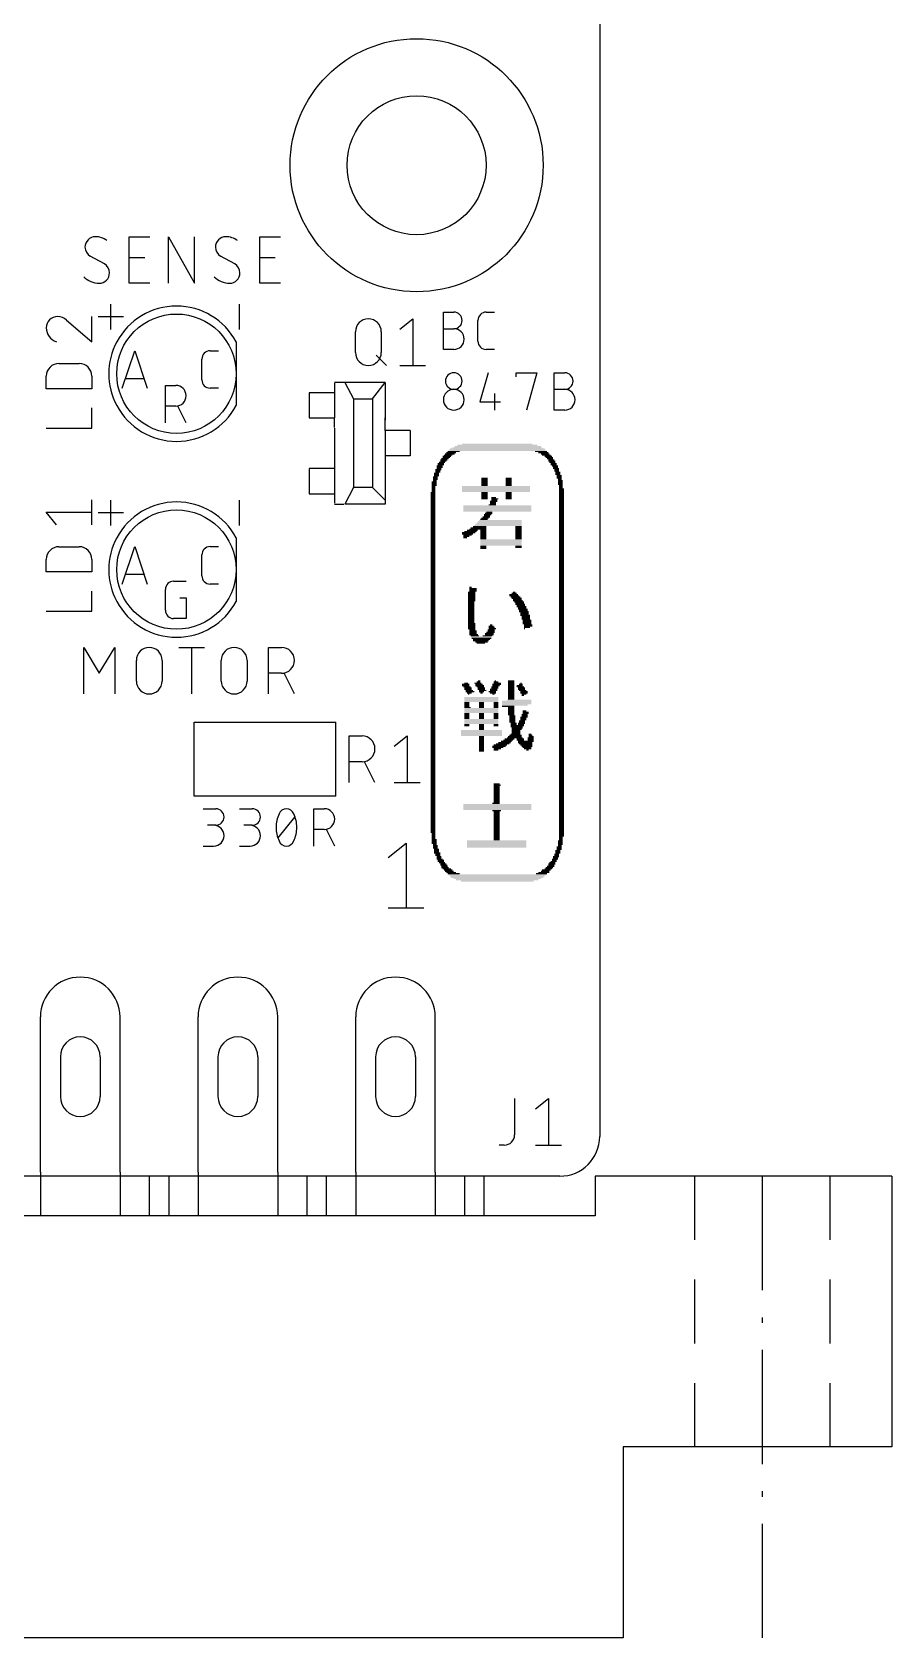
# Model space of a CAD drawing. Extents: x -7.4 to 54.8, y -11.6 to 69.6.
# Drawn here: x 15.74 to 37.34, y -11.6 to 28.74 of the extents above; entities that cross this region are included whole.
import ezdxf

# ---------------------------------------------------------------- set-up
doc = ezdxf.new("R2010")
doc.units = 0
for name, color, linetype in [('20', 30, 'CONTINUOUS'), ('21', 253, 'CONTINUOUS'), ('25', 253, 'CONTINUOUS'), ('51', 253, 'CONTINUOUS')]:
    doc.layers.add(name, color=color, linetype=linetype)

# ---------------------------------------------------------------- blocks, each defined once
blk = doc.blocks.new('RECT')
blk.add_solid([(-0.5, -0.5), (0.5, -0.5), (-0.5, 0.5), (0.5, 0.5)])

msp = doc.modelspace()

# ---------------------------------------------------------------- linework, layer by layer
at = {"layer": '20'}
for p, q in [((30, 29), (30, 1)), ((29, 0), (1, 0))]:
    msp.add_line(p, q, dxfattribs=at)
msp.add_arc((29, 1), 1, 270, 0, dxfattribs=at)
at = {"layer": '21'}
for p, q in [((18.1823, 22.4346), (18.1823, 23.6029)), ((18.1823, 23.6029), (18.7016, 23.6029)), ((19.1706, 22.4346), (19.1706, 23.6029)), ((19.1706, 23.6029), (19.8198, 22.4346)), ((19.8198, 22.4346), (19.8198, 23.6029)), ((21.4589, 22.4346), (21.4589, 23.6029)), ((21.4589, 23.6029), (21.9782, 23.6029)), ((17.5563, 22.9214), (17.1993, 23.1161)), ((18.1823, 23.0837), (18.5718, 23.0837)), ((20.8329, 22.9214), (20.4759, 23.1161)), ((21.4589, 23.0837), (21.8484, 23.0837)), ((18.7016, 22.4346), (18.1823, 22.4346)), ((21.9782, 22.4346), (21.4589, 22.4346)), ((17.7213, 21.2725), (17.7213, 21.9075)), ((20.955, 21.2725), (20.955, 21.9075)), ((18.0388, 21.59), (17.4038, 21.59)), ((24.6063, 19.9438), (23.3362, 19.9438)), ((23.5951, 19.9437), (23.8126, 19.5263)), ((24.2888, 19.5263), (24.6063, 19.9438)), ((24.6063, 19.9438), (24.6063, 18.9913)), ((23.8126, 19.5263), (23.8126, 17.3036)), ((23.8126, 19.5263), (24.2888, 19.5263)), ((24.2888, 19.5263), (24.2888, 17.9387)), ((23.3362, 18.7912), (23.3362, 18.0388)), ((24.2888, 17.9387), (24.2889, 17.3037)), ((24.6063, 17.8387), (24.6063, 16.9863)), ((17.7213, 16.3513), (17.7213, 16.9863)), ((20.955, 16.3513), (20.955, 16.9863)), ((23.8126, 17.3036), (23.5951, 16.8862)), ((24.2889, 17.3037), (23.8125, 17.3037)), ((24.2889, 17.3037), (24.6063, 16.9863)), ((24.6063, 16.9863), (24.6064, 16.8862)), ((18.0388, 16.6687), (17.4038, 16.6687)), ((23.3362, 16.8862), (23.5743, 16.8862)), ((24.6064, 16.8862), (23.5951, 16.8862)), ((17.0371, 12.1158), (17.0371, 13.2842)), ((17.0371, 13.2842), (17.4265, 12.6351)), ((17.4265, 12.6351), (17.816, 13.2842)), ((17.816, 13.2842), (17.816, 12.1158)), ((18.3593, 12.4404), (18.3593, 12.9596)), ((19.0084, 12.9596), (19.0084, 12.4404)), ((19.4261, 13.2842), (20.0752, 13.2842)), ((19.7506, 12.1158), (19.7506, 13.2842)), ((20.4929, 12.4404), (20.4929, 12.9596)), ((21.142, 12.9596), (21.142, 12.4404)), ((21.6813, 12.1158), (21.6813, 13.2842)), ((21.6813, 13.2842), (22.0059, 13.2842)), ((22.0059, 12.6351), (21.6813, 12.6351)), ((22.3304, 12.1158), (22.0708, 12.6351)), ((19.812, 11.4046), (23.368, 11.4046)), ((19.812, 9.5504), (19.812, 11.4046)), ((23.368, 9.5504), (23.368, 11.4046)), ((23.368, 9.5504), (19.812, 9.5504)), ((24.6825, 8.0081), (25.134, 8.3693)), ((25.134, 8.3693), (25.134, 6.7437)), ((24.6825, 6.7437), (25.5856, 6.7437)), ((15.95, 0.1), (15.95, -1)), ((17.95, 0.1), (17.95, -1)), ((19.18, 0), (18.68, 0)), ((18.68, 0), (18.68, -1)), ((19.18, -1), (19.18, 0)), ((19.91, 0.1), (19.91, -1)), ((21.91, 0.1), (21.91, -1)), ((23.14, 0), (22.64, 0)), ((22.64, 0), (22.64, -1)), ((23.14, -1), (23.14, 0)), ((23.87, 0.1), (23.87, -1)), ((25.87, 0.1), (25.87, -1)), ((27.1, 0), (26.6, 0)), ((26.6, 0), (26.6, -1)), ((27.1, -1), (27.1, 0)), ((32.39, 0), (29.89, 0)), ((29.89, 0), (29.89, -1)), ((34.09, 0), (32.39, 0)), ((32.39, -1.6), (32.39, 0)), ((35.79, 0), (34.09, 0)), ((34.09, -2.8667), (34.09, 0)), ((37.34, 0), (35.79, 0)), ((35.79, -1.6), (35.79, 0)), ((37.34, 0), (37.34, -6.8)), ((29.89, -1), (0.05, -1)), ((32.39, -4.2), (32.39, -2.6)), ((35.79, -4.2), (35.79, -2.6)), ((34.09, -3.6853), (34.09, -3.548)), ((34.09, -7.2333), (34.09, -4.3667)), ((32.39, -6.8), (32.39, -5.2)), ((35.79, -6.8), (35.79, -5.2)), ((32.39, -6.8), (30.59, -6.8)), ((30.59, -6.8), (30.59, -11.6)), ((35.79, -6.8), (32.39, -6.8)), ((37.34, -6.8), (35.79, -6.8)), ((34.09, -8.052), (34.09, -7.9147)), ((34.09, -11.6), (34.09, -8.7333)), ((30.59, -11.6), (-0.65, -11.6))]:
    msp.add_line(p, q, dxfattribs=at)
for radius in [3.1789, 1.7463]:
    msp.add_circle((25.4, 25.4), radius, dxfattribs=at)
for centre, radius, start, end in [((17.3291, 23.3433), 0.2596, 89.9993, 180), ((17.3291, 23.1161), 0.4868, 53.1301, 89.9993), ((20.6057, 23.3433), 0.2596, 89.9993, 180), ((20.6057, 23.1161), 0.4868, 53.1301, 89.9993), ((17.3332, 23.3433), 0.2637, 179.9998, 239.4902), ((20.6098, 23.3433), 0.2637, 179.9998, 239.4902), ((17.4265, 22.9831), 0.5485, 224.761, 269.9999), ((17.4265, 22.6942), 0.2596, 270, 0), ((17.4225, 22.6942), 0.2637, 0.0001, 59.4899), ((20.7031, 22.9831), 0.5485, 224.761, 269.9999), ((20.7031, 22.6942), 0.2596, 270, 0), ((20.6991, 22.6942), 0.2637, 0.0001, 59.4899), ((19.3675, 20.1613), 1.7, 28.0725, 151.9275), ((19.3675, 20.1613), 1.7, 28.0725, 151.9275), ((19.3675, 20.1613), 1.7, 208.0725, 331.9275), ((19.3675, 20.1613), 1.7, 208.0725, 331.9275), ((19.3675, 15.24), 1.7, 28.0725, 151.9275), ((19.3675, 15.24), 1.7, 28.0725, 151.9275), ((19.3675, 15.24), 1.7, 208.0725, 331.9275), ((19.3675, 15.24), 1.7, 208.0725, 331.9275), ((18.6838, 12.9596), 0.3246, 0, 180), ((20.8174, 12.9596), 0.3246, 0, 180), ((22.0059, 12.9596), 0.3246, 270, 90), ((18.6838, 12.4404), 0.3246, 180, 0), ((20.8174, 12.4404), 0.3246, 180, 0)]:
    msp.add_arc(centre, radius, start, end, dxfattribs=at)
at = {"layer": '25'}
for p, q in [((16.6053, 21.5049), (17.2402, 20.9652)), ((17.2402, 20.9652), (17.2402, 21.6002)), ((24.9777, 21.2796), (25.3022, 21.5392)), ((25.3022, 21.5392), (25.3022, 20.3708)), ((26.0731, 20.7708), (26.0731, 21.7107)), ((26.0731, 21.7107), (26.3342, 21.7107)), ((26.9413, 20.9797), (26.9413, 21.5018)), ((27.1502, 21.7107), (27.359, 21.7107)), ((23.8633, 20.6954), (23.8633, 21.2146)), ((24.5124, 21.2146), (24.5124, 20.6954)), ((26.0731, 21.293), (26.3342, 21.293)), ((24.3826, 20.6304), (24.6422, 20.3708)), ((26.3342, 20.7708), (26.0731, 20.7708)), ((27.359, 20.7708), (27.1502, 20.7708)), ((16.4148, 20.4191), (16.9228, 20.4191)), ((24.9777, 20.3708), (25.6268, 20.3708)), ((27.1963, 20.1867), (26.9875, 19.4557)), ((27.9019, 20.0822), (27.9019, 20.1867)), ((27.9019, 20.1867), (28.424, 20.1867)), ((28.424, 20.1867), (28.1629, 19.2469)), ((28.8599, 19.2469), (28.8599, 20.1867)), ((28.8599, 20.1867), (29.1209, 20.1867)), ((16.0973, 19.7841), (16.0973, 20.1016)), ((17.2402, 19.7841), (16.0973, 19.7841)), ((17.2402, 20.1016), (17.2402, 19.7841)), ((19.0881, 18.9293), (19.0881, 19.8692)), ((19.0881, 19.8692), (19.3492, 19.8692)), ((28.8599, 19.769), (29.1209, 19.769)), ((26.9875, 19.4557), (27.5096, 19.4557)), ((27.353, 19.6645), (27.353, 19.2469)), ((17.2402, 18.796), (17.2402, 19.304)), ((19.3492, 19.347), (19.0881, 19.347)), ((19.6102, 18.9293), (19.4014, 19.347)), ((29.1209, 19.2469), (28.8599, 19.2469)), ((16.0973, 18.796), (17.2402, 18.796)), ((17.2402, 16.3614), (17.2402, 16.9964)), ((16.3513, 16.3614), (16.0973, 16.6789)), ((16.0973, 16.6789), (17.2402, 16.6789)), ((16.4148, 15.8153), (16.9228, 15.8153)), ((16.0973, 15.1803), (16.0973, 15.4978)), ((17.2402, 15.4978), (17.2402, 15.1803)), ((17.2402, 15.1803), (16.0973, 15.1803)), ((19.2969, 14.9479), (19.6102, 14.9479)), ((17.2402, 14.1923), (17.2402, 14.7003)), ((19.0881, 14.2169), (19.0881, 14.7391)), ((19.4536, 14.5302), (19.6102, 14.5302)), ((19.6102, 14.5302), (19.6102, 14.0081)), ((16.0973, 14.1923), (17.2402, 14.1923)), ((19.6102, 14.0081), (19.2969, 14.0081)), ((23.7046, 9.8933), (23.7046, 11.0617)), ((23.7046, 11.0617), (24.0291, 11.0617)), ((24.8402, 10.8021), (25.1647, 11.0617)), ((25.1647, 11.0617), (25.1647, 9.8933)), ((24.0291, 10.4126), (23.7046, 10.4126)), ((24.3537, 9.8933), (24.094, 10.4126)), ((24.8402, 9.8933), (25.4893, 9.8933)), ((20.0406, 9.2329), (20.3539, 9.2329)), ((20.955, 9.2329), (21.2683, 9.2329)), ((21.9216, 8.5019), (22.3393, 9.0241)), ((22.82, 8.2931), (22.82, 9.2329)), ((22.82, 9.2329), (23.081, 9.2329)), ((20.3539, 8.8152), (20.145, 8.8152)), ((21.2683, 8.8152), (21.0594, 8.8152)), ((23.081, 8.7108), (22.82, 8.7108)), ((23.3421, 8.2931), (23.1332, 8.7108)), ((20.0406, 8.2931), (20.3017, 8.2931)), ((20.955, 8.2931), (21.2161, 8.2931)), ((27.8628, 1.9492), (27.8628, 1.0404)), ((28.3901, 1.6896), (28.7146, 1.9492)), ((28.7146, 1.9492), (28.7146, 0.7808)), ((27.6031, 0.7808), (27.4733, 0.7808)), ((28.3901, 0.7808), (29.0392, 0.7808))]:
    msp.add_line(p, q, dxfattribs=at)
for centre, radius, start, end in [((16.383, 21.3144), 0.2858, 90, 180), ((16.383, 21.2932), 0.3069, 43.6027, 90.0001), ((24.1879, 21.2146), 0.3246, 0, 180), ((26.3342, 21.5018), 0.2088, 270, 90), ((27.1502, 21.5018), 0.2088, 90.0009, 180), ((16.4644, 21.3144), 0.3671, 180, 252.0547), ((26.3342, 21.0319), 0.2611, 270, 90), ((27.1502, 20.9797), 0.2088, 180, 270), ((24.1879, 20.6954), 0.3246, 180, 0), ((16.4148, 20.1016), 0.3175, 90, 180), ((16.9228, 20.1016), 0.3175, 0, 90), ((26.3342, 19.9778), 0.2088, 0, 180), ((29.1209, 19.9778), 0.2088, 270, 90), ((19.3492, 19.6081), 0.2611, 270, 90), ((26.3342, 19.5079), 0.2611, 0, 180), ((26.3342, 19.9778), 0.2088, 180, 0), ((29.1209, 19.5079), 0.2611, 270, 90), ((26.3342, 19.5079), 0.2611, 180, 0), ((16.4148, 15.4978), 0.3175, 90, 180), ((16.9228, 15.4978), 0.3175, 0, 90), ((19.2969, 14.7391), 0.2088, 90.0009, 180), ((19.2969, 14.2169), 0.2088, 180, 270), ((24.0291, 10.7371), 0.3246, 270, 90), ((20.3539, 9.0241), 0.2088, 270, 90), ((21.2683, 9.0241), 0.2088, 270, 90), ((22.6439, 8.763), 0.7745, 154.011, 180.0001), ((22.1304, 9.0397), 0.1932, 90.0003, 161.0756), ((22.1304, 9.0397), 0.1932, 18.9247, 90.0003), ((21.617, 8.763), 0.7745, 359.9999, 25.989), ((23.081, 8.9718), 0.2611, 270, 90), ((20.3017, 8.5542), 0.2611, 270, 90), ((21.2161, 8.5542), 0.2611, 270, 90), ((22.6439, 8.763), 0.7745, 180, 205.9887), ((21.617, 8.763), 0.7745, 334.0113, 360), ((22.1304, 8.4863), 0.1932, 198.9255, 269.9999), ((22.1304, 8.4863), 0.1932, 270, 341.0747), ((27.6031, 1.0404), 0.2596, 270, 0)]:
    msp.add_arc(centre, radius, start, end, dxfattribs=at)
at = {"layer": '51'}
for p, q in [((18.0056, 19.7994), (18.3189, 20.7392)), ((18.3189, 20.7392), (18.6321, 19.7994)), ((20.2144, 20.7392), (20.4233, 20.7392)), ((20.8675, 20.9612), (20.8675, 19.3613)), ((20.0056, 20.0082), (20.0056, 20.5303)), ((18.5538, 20.0343), (18.0839, 20.0343)), ((20.4233, 19.7994), (20.2144, 19.7994)), ((23.3362, 19.9231), (23.3362, 19.685)), ((23.3362, 19.685), (22.7013, 19.685)), ((22.7013, 19.685), (22.7013, 19.05)), ((23.3362, 19.685), (23.3362, 19.05)), ((22.7013, 19.05), (23.3362, 19.05)), ((23.3362, 18.8119), (23.3362, 19.05)), ((24.6063, 18.7325), (24.6063, 19.05)), ((25.2413, 18.7325), (24.6063, 18.7325)), ((24.6063, 18.7325), (24.6063, 18.0975)), ((25.2413, 18.7325), (25.2413, 18.0975)), ((23.3362, 17.78), (22.7013, 17.78)), ((22.7013, 17.78), (22.7013, 17.145)), ((23.3362, 18.0975), (23.3362, 17.78)), ((23.3362, 17.78), (23.3362, 17.145)), ((25.2413, 18.0975), (24.6063, 18.0975)), ((24.6063, 18.0975), (24.6063, 17.78)), ((22.7013, 17.145), (23.3362, 17.145)), ((23.3362, 17.145), (23.3362, 16.9069)), ((18.0056, 14.8781), (18.3189, 15.8179)), ((18.3189, 15.8179), (18.6321, 14.8781)), ((20.2144, 15.8179), (20.4233, 15.8179)), ((20.8675, 16.04), (20.8675, 14.44)), ((20.0056, 15.0869), (20.0056, 15.6091)), ((18.5538, 15.1131), (18.0839, 15.1131)), ((20.4233, 14.8781), (20.2144, 14.8781)), ((15.95, 0.1), (15.95, 4)), ((17.95, 0.1), (17.95, 4)), ((19.91, 0.1), (19.91, 4)), ((21.91, 0.1), (21.91, 4)), ((23.87, 0.1), (23.87, 4)), ((25.87, 0.1), (25.87, 4)), ((16.45, 3), (16.45, 2)), ((17.45, 3), (17.45, 2)), ((20.41, 3), (20.41, 2)), ((21.41, 3), (21.41, 2)), ((24.37, 3), (24.37, 2)), ((25.37, 3), (25.37, 2))]:
    msp.add_line(p, q, dxfattribs=at)
for centre in [(19.3675, 20.1613), (19.3675, 15.24)]:
    msp.add_circle(centre, 1.5, dxfattribs=at)
for centre, radius, start, end in [((19.3675, 20.1613), 1.7, 151.9275, 208.0725), ((20.2144, 20.5303), 0.2088, 90.0009, 180), ((20.2144, 20.0082), 0.2088, 180, 270), ((19.3675, 15.24), 1.7, 151.9275, 208.0725), ((20.2144, 15.6091), 0.2088, 90.0009, 180), ((20.2144, 15.0869), 0.2088, 180, 270), ((16.95, 4), 1, 0, 180), ((20.91, 4), 1, 0, 180), ((24.87, 4), 1, 0, 180), ((16.95, 3), 0.5, 0, 180), ((20.91, 3), 0.5, 0, 180), ((24.87, 3), 0.5, 0, 180), ((16.95, 2), 0.5, 180, 0), ((20.91, 2), 0.5, 180, 0), ((24.87, 2), 0.5, 180, 0)]:
    msp.add_arc(centre, radius, start, end, dxfattribs=at)

# ---------------------------------------------------------------- block references
at = {"layer": '21', "yscale": 0.0305}
for p, xscale in [((26.2372, 18.1465), 0.2438), ((26.2677, 18.1769), 0.2438), ((26.3287, 18.2074), 0.3048), ((27.426, 18.2379), 2.4384), ((27.426, 18.2684), 2.3774), ((27.426, 18.2989), 2.2555), ((27.4412, 18.3293), 2.1641), ((27.426, 18.3598), 2.0117), ((27.426, 18.3903), 1.7678), ((28.5232, 18.2074), 0.3048), ((28.5842, 18.1769), 0.2438), ((28.6299, 18.1465), 0.2134), ((25.9477, 17.7502), 0.1524), ((25.9782, 17.8417), 0.1524), ((25.9782, 17.8112), 0.1524), ((25.9629, 17.7807), 0.1219), ((26.0086, 17.9026), 0.1524), ((26.0086, 17.8721), 0.1524), ((26.0391, 17.9331), 0.1524), ((26.0848, 17.9941), 0.1829), ((26.0696, 17.9636), 0.1524), ((26.1153, 18.0245), 0.1829), ((26.161, 18.0855), 0.2134), ((26.1458, 18.055), 0.1829), ((26.1915, 18.116), 0.2134), ((28.6604, 18.116), 0.2134), ((28.7061, 18.0855), 0.1829), ((28.7366, 18.055), 0.1829), ((28.7518, 18.0245), 0.1524), ((28.7823, 17.9941), 0.1524), ((28.7976, 17.9636), 0.1829), ((28.8128, 17.9331), 0.1524), ((28.8433, 17.9026), 0.1524), ((28.8433, 17.8721), 0.1524), ((28.8738, 17.8417), 0.1524), ((28.9042, 17.7807), 0.1524), ((28.889, 17.8112), 0.1219), ((28.9195, 17.7502), 0.1219), ((25.841, 17.4454), 0.1219), ((25.841, 17.4149), 0.1219), ((25.841, 17.3845), 0.1219), ((25.841, 17.354), 0.1219), ((25.8562, 17.4759), 0.0914), ((25.8715, 17.5673), 0.1219), ((25.8715, 17.5369), 0.1219), ((25.8715, 17.5064), 0.1219), ((25.902, 17.6588), 0.1219), ((25.902, 17.6283), 0.1219), ((25.902, 17.5978), 0.1219), ((25.9324, 17.7197), 0.1219), ((25.9324, 17.6893), 0.1219), ((27.1059, 17.5369), 0.1524), ((27.1059, 17.5064), 0.1524), ((27.1059, 17.4759), 0.1524), ((27.1059, 17.4454), 0.1524), ((27.1059, 17.4149), 0.1524), ((27.1059, 17.3845), 0.1524), ((27.1059, 17.354), 0.1524), ((27.7155, 17.5369), 0.1524), ((27.7155, 17.5064), 0.1524), ((27.7155, 17.4759), 0.1524), ((27.7155, 17.4454), 0.1524), ((27.7155, 17.4149), 0.1524), ((27.7155, 17.3845), 0.1524), ((27.7155, 17.354), 0.1524), ((28.9195, 17.7197), 0.1219), ((28.95, 17.6893), 0.1219), ((28.95, 17.6588), 0.1219), ((28.95, 17.6283), 0.1219), ((28.9804, 17.5978), 0.1219), ((28.9804, 17.5673), 0.1219), ((28.9804, 17.5369), 0.1219), ((28.9957, 17.5064), 0.0914), ((29.0109, 17.4759), 0.1219), ((29.0109, 17.4454), 0.1219), ((29.0109, 17.4149), 0.1219), ((29.0109, 17.3845), 0.1219), ((29.0262, 17.354), 0.0914), ((25.8105, 17.1711), 0.1219), ((25.8105, 17.1406), 0.1219), ((25.8105, 17.1101), 0.1219), ((25.8105, 17.0797), 0.1219), ((25.8105, 17.0492), 0.1219), ((25.8105, 17.0187), 0.1219), ((25.8105, 16.9882), 0.1219), ((25.8105, 16.9577), 0.1219), ((25.8258, 17.3235), 0.0914), ((25.8258, 17.293), 0.0914), ((25.8258, 17.2625), 0.0914), ((25.8258, 17.2321), 0.0914), ((25.8258, 17.2016), 0.0914), ((27.3955, 17.3235), 1.7069), ((27.3955, 17.293), 1.7069), ((27.3955, 17.2625), 1.7069), ((27.3955, 17.2321), 1.7069), ((27.3955, 17.2016), 1.7069), ((27.1059, 17.1711), 0.1524), ((27.1059, 17.1406), 0.1524), ((27.1059, 17.1101), 0.1524), ((27.1059, 17.0797), 0.1524), ((27.1059, 17.0492), 0.1524), ((27.1059, 17.0187), 0.1524), ((27.3345, 16.9577), 0.1829), ((27.3345, 17.0492), 0.1219), ((27.365, 17.0187), 0.1829), ((27.3498, 16.9882), 0.1524), ((27.7155, 17.1711), 0.1524), ((27.7155, 17.1406), 0.1524), ((27.7155, 17.1101), 0.1524), ((27.7155, 17.0797), 0.1524), ((27.7155, 17.0492), 0.1524), ((27.7155, 17.0187), 0.1524), ((29.0262, 17.3235), 0.0914), ((29.0262, 17.293), 0.0914), ((29.0414, 17.2625), 0.1219), ((29.0414, 17.2321), 0.1219), ((29.0414, 17.2016), 0.1219), ((29.0414, 17.1711), 0.1219), ((29.0414, 17.1406), 0.1219), ((29.0414, 17.1101), 0.1219), ((29.0414, 17.0797), 0.1219), ((29.0414, 17.0492), 0.1219), ((29.0414, 17.0187), 0.1219), ((29.0414, 16.9882), 0.1219), ((29.0414, 16.9577), 0.1219), ((25.8105, 16.9273), 0.1219), ((25.8105, 16.8968), 0.1219), ((25.8105, 16.8663), 0.1219), ((25.8105, 16.8358), 0.1219), ((25.8105, 16.8053), 0.1219), ((25.8105, 16.7749), 0.1219), ((25.8105, 16.7444), 0.1219), ((25.8105, 16.7139), 0.1219), ((25.8105, 16.6834), 0.1219), ((25.8105, 16.6529), 0.1219), ((25.8105, 16.6225), 0.1219), ((25.8105, 16.592), 0.1219), ((25.8105, 16.5615), 0.1219), ((25.8105, 16.531), 0.1219), ((27.426, 16.8358), 1.7069), ((27.426, 16.8053), 1.7069), ((27.426, 16.7749), 1.7069), ((27.426, 16.7444), 1.7069), ((27.426, 16.7139), 1.7069), ((27.1212, 16.531), 0.1829), ((27.1516, 16.5615), 0.1829), ((27.1821, 16.6225), 0.1829), ((27.1669, 16.592), 0.1524), ((27.2126, 16.6529), 0.1829), ((27.2278, 16.6834), 0.1524), ((27.304, 16.8663), 0.1829), ((27.3193, 16.9273), 0.1524), ((27.3193, 16.8968), 0.1524), ((29.0414, 16.9273), 0.1219), ((29.0414, 16.8968), 0.1219), ((29.0414, 16.8663), 0.1219), ((29.0414, 16.8358), 0.1219), ((29.0414, 16.8053), 0.1219), ((29.0414, 16.7749), 0.1219), ((29.0414, 16.7444), 0.1219), ((29.0414, 16.7139), 0.1219), ((29.0414, 16.6834), 0.1219), ((29.0414, 16.6529), 0.1219), ((29.0414, 16.6225), 0.1219), ((29.0414, 16.592), 0.1219), ((29.0414, 16.5615), 0.1219), ((29.0414, 16.531), 0.1219), ((25.8105, 16.5005), 0.1219), ((25.8105, 16.4701), 0.1219), ((25.8105, 16.4396), 0.1219), ((25.8105, 16.4091), 0.1219), ((25.8105, 16.3786), 0.1219), ((25.8105, 16.3481), 0.1219), ((25.8105, 16.3177), 0.1219), ((25.8105, 16.2872), 0.1219), ((25.8105, 16.2567), 0.1219), ((25.8105, 16.2262), 0.1219), ((25.8105, 16.1957), 0.1219), ((25.8105, 16.1653), 0.1219), ((25.8105, 16.1348), 0.1219), ((26.7097, 16.1653), 0.3353), ((26.6792, 16.1348), 0.2743), ((26.7554, 16.1957), 0.3048), ((26.8011, 16.2262), 0.2743), ((26.9383, 16.2567), 0.4267), ((26.9535, 16.2872), 0.3962), ((26.984, 16.3177), 0.3353), ((27.4412, 16.3481), 1.1887), ((27.4564, 16.3786), 1.1582), ((27.4717, 16.4091), 1.1278), ((27.4869, 16.4396), 1.0973), ((27.5022, 16.4701), 1.0668), ((27.0907, 16.5005), 0.1829), ((27.0754, 16.2262), 0.1524), ((27.0754, 16.1957), 0.1524), ((27.0754, 16.1653), 0.1524), ((27.0754, 16.1348), 0.1524), ((27.9594, 16.3177), 0.1524), ((27.9594, 16.2872), 0.1524), ((27.9594, 16.2567), 0.1524), ((27.9594, 16.2262), 0.1524), ((27.9594, 16.1957), 0.1524), ((27.9594, 16.1653), 0.1524), ((27.9594, 16.1348), 0.1524), ((29.0414, 16.5005), 0.1219), ((29.0414, 16.4701), 0.1219), ((29.0414, 16.4396), 0.1219), ((29.0414, 16.4091), 0.1219), ((29.0414, 16.3786), 0.1219), ((29.0414, 16.3481), 0.1219), ((29.0414, 16.3177), 0.1219), ((29.0414, 16.2872), 0.1219), ((29.0414, 16.2567), 0.1219), ((29.0414, 16.2262), 0.1219), ((29.0414, 16.1957), 0.1219), ((29.0414, 16.1653), 0.1219), ((29.0414, 16.1348), 0.1219), ((25.8105, 16.1043), 0.1219), ((25.8105, 16.0738), 0.1219), ((25.8105, 16.0433), 0.1219), ((25.8105, 16.0129), 0.1219), ((25.8105, 15.9824), 0.1219), ((25.8105, 15.9519), 0.1219), ((25.8105, 15.9214), 0.1219), ((25.8105, 15.8909), 0.1219), ((25.8105, 15.8605), 0.1219), ((25.8105, 15.83), 0.1219), ((25.8105, 15.7995), 0.1219), ((25.8105, 15.769), 0.1219), ((25.8105, 15.7385), 0.1219), ((26.6792, 16.1043), 0.2134), ((26.6487, 16.0738), 0.1524), ((26.6182, 16.0433), 0.0914), ((27.0754, 16.1043), 0.1524), ((27.0754, 16.0738), 0.1524), ((27.0754, 16.0433), 0.1524), ((27.0754, 16.0129), 0.1524), ((27.5174, 15.9824), 1.0363), ((27.5174, 15.9519), 1.0363), ((27.5174, 15.9214), 1.0363), ((27.5174, 15.8909), 1.0363), ((27.5174, 15.8605), 1.0363), ((27.0754, 15.83), 0.1524), ((27.0754, 15.7995), 0.1524), ((27.0754, 15.769), 0.1524), ((27.9594, 16.1043), 0.1524), ((27.9594, 16.0738), 0.1524), ((27.9594, 16.0433), 0.1524), ((27.9594, 16.0129), 0.1524), ((27.9594, 15.83), 0.1524), ((27.9594, 15.7995), 0.1524), ((29.0414, 16.1043), 0.1219), ((29.0414, 16.0738), 0.1219), ((29.0414, 16.0433), 0.1219), ((29.0414, 16.0129), 0.1219), ((29.0414, 15.9824), 0.1219), ((29.0414, 15.9519), 0.1219), ((29.0414, 15.9214), 0.1219), ((29.0414, 15.8909), 0.1219), ((29.0414, 15.8605), 0.1219), ((29.0414, 15.83), 0.1219), ((29.0414, 15.7995), 0.1219), ((29.0414, 15.769), 0.1219), ((29.0414, 15.7385), 0.1219), ((25.8105, 15.7081), 0.1219), ((25.8105, 15.6776), 0.1219), ((25.8105, 15.6471), 0.1219), ((25.8105, 15.6166), 0.1219), ((25.8105, 15.5861), 0.1219), ((25.8105, 15.5557), 0.1219), ((25.8105, 15.5252), 0.1219), ((25.8105, 15.4947), 0.1219), ((25.8105, 15.4642), 0.1219), ((25.8105, 15.4337), 0.1219), ((25.8105, 15.4033), 0.1219), ((25.8105, 15.3728), 0.1219), ((25.8105, 15.3423), 0.1219), ((29.0414, 15.7081), 0.1219), ((29.0414, 15.6776), 0.1219), ((29.0414, 15.6471), 0.1219), ((29.0414, 15.6166), 0.1219), ((29.0414, 15.5861), 0.1219), ((29.0414, 15.5557), 0.1219), ((29.0414, 15.5252), 0.1219), ((29.0414, 15.4947), 0.1219), ((29.0414, 15.4642), 0.1219), ((29.0414, 15.4337), 0.1219), ((29.0414, 15.4033), 0.1219), ((29.0414, 15.3728), 0.1219), ((29.0414, 15.3423), 0.1219), ((25.8105, 15.3118), 0.1219), ((25.8105, 15.2813), 0.1219), ((25.8105, 15.2509), 0.1219), ((25.8105, 15.2204), 0.1219), ((25.8105, 15.1899), 0.1219), ((25.8105, 15.1594), 0.1219), ((25.8105, 15.1289), 0.1219), ((25.8105, 15.0985), 0.1219), ((25.8105, 15.068), 0.1219), ((25.8105, 15.0375), 0.1219), ((25.8105, 15.007), 0.1219), ((25.8105, 14.9765), 0.1219), ((25.8105, 14.9461), 0.1219), ((25.8105, 14.9156), 0.1219), ((29.0414, 15.3118), 0.1219), ((29.0414, 15.2813), 0.1219), ((29.0414, 15.2509), 0.1219), ((29.0414, 15.2204), 0.1219), ((29.0414, 15.1899), 0.1219), ((29.0414, 15.1594), 0.1219), ((29.0414, 15.1289), 0.1219), ((29.0414, 15.0985), 0.1219), ((29.0414, 15.068), 0.1219), ((29.0414, 15.0375), 0.1219), ((29.0414, 15.007), 0.1219), ((29.0414, 14.9765), 0.1219), ((29.0414, 14.9461), 0.1219), ((29.0414, 14.9156), 0.1219), ((25.8105, 14.8851), 0.1219), ((25.8105, 14.8546), 0.1219), ((25.8105, 14.8241), 0.1219), ((25.8105, 14.7937), 0.1219), ((25.8105, 14.7632), 0.1219), ((25.8105, 14.7327), 0.1219), ((25.8105, 14.7022), 0.1219), ((25.8105, 14.6717), 0.1219), ((25.8105, 14.6413), 0.1219), ((25.8105, 14.6108), 0.1219), ((25.8105, 14.5803), 0.1219), ((25.8105, 14.5498), 0.1219), ((25.8105, 14.5193), 0.1219), ((26.7859, 14.6717), 0.1829), ((26.7859, 14.6413), 0.1829), ((26.7859, 14.6108), 0.1829), ((26.7859, 14.5803), 0.1829), ((26.7859, 14.5498), 0.1829), ((26.7859, 14.5193), 0.1829), ((26.8163, 14.7632), 0.1829), ((26.8163, 14.7327), 0.1829), ((26.8163, 14.7022), 0.1829), ((26.7554, 14.7937), 0.061), ((27.8374, 14.6108), 0.2134), ((27.8527, 14.5803), 0.2438), ((27.8832, 14.5498), 0.2438), ((27.9136, 14.5193), 0.2438), ((27.8527, 14.6413), 0.1219), ((27.8527, 14.6717), 0.061), ((29.0414, 14.8851), 0.1219), ((29.0414, 14.8546), 0.1219), ((29.0414, 14.8241), 0.1219), ((29.0414, 14.7937), 0.1219), ((29.0414, 14.7632), 0.1219), ((29.0414, 14.7327), 0.1219), ((29.0414, 14.7022), 0.1219), ((29.0414, 14.6717), 0.1219), ((29.0414, 14.6413), 0.1219), ((29.0414, 14.6108), 0.1219), ((29.0414, 14.5803), 0.1219), ((29.0414, 14.5498), 0.1219), ((29.0414, 14.5193), 0.1219), ((25.8105, 14.4889), 0.1219), ((25.8105, 14.4584), 0.1219), ((25.8105, 14.4279), 0.1219), ((25.8105, 14.3974), 0.1219), ((25.8105, 14.3669), 0.1219), ((25.8105, 14.3365), 0.1219), ((25.8105, 14.306), 0.1219), ((25.8105, 14.2755), 0.1219), ((25.8105, 14.245), 0.1219), ((25.8105, 14.2145), 0.1219), ((25.8105, 14.1841), 0.1219), ((25.8105, 14.1536), 0.1219), ((25.8105, 14.1231), 0.1219), ((26.7706, 14.4279), 0.1524), ((26.7706, 14.3974), 0.1524), ((26.7706, 14.3669), 0.1524), ((26.7706, 14.3365), 0.1524), ((26.7706, 14.306), 0.1524), ((26.7706, 14.2755), 0.1524), ((26.7706, 14.245), 0.1524), ((26.7706, 14.2145), 0.1524), ((26.7706, 14.1841), 0.1524), ((26.7706, 14.1536), 0.1524), ((26.7706, 14.1231), 0.1524), ((26.7859, 14.4889), 0.1829), ((26.7859, 14.4584), 0.1829), ((27.9289, 14.4889), 0.2134), ((27.9441, 14.4584), 0.2438), ((27.9746, 14.4279), 0.2438), ((27.9898, 14.3974), 0.2134), ((28.0051, 14.3669), 0.2438), ((28.0203, 14.3365), 0.2134), ((28.0356, 14.306), 0.2438), ((28.0508, 14.2755), 0.2134), ((28.066, 14.245), 0.2438), ((28.0813, 14.2145), 0.2134), ((28.0965, 14.1841), 0.2438), ((28.1118, 14.1536), 0.2134), ((28.1118, 14.1231), 0.2134), ((29.0414, 14.4889), 0.1219), ((29.0414, 14.4584), 0.1219), ((29.0414, 14.4279), 0.1219), ((29.0414, 14.3974), 0.1219), ((29.0414, 14.3669), 0.1219), ((29.0414, 14.3365), 0.1219), ((29.0414, 14.306), 0.1219), ((29.0414, 14.2755), 0.1219), ((29.0414, 14.245), 0.1219), ((29.0414, 14.2145), 0.1219), ((29.0414, 14.1841), 0.1219), ((29.0414, 14.1536), 0.1219), ((29.0414, 14.1231), 0.1219), ((25.8105, 14.0926), 0.1219), ((25.8105, 14.0621), 0.1219), ((25.8105, 14.0317), 0.1219), ((25.8105, 14.0012), 0.1219), ((25.8105, 13.9707), 0.1219), ((25.8105, 13.9402), 0.1219), ((25.8105, 13.9097), 0.1219), ((25.8105, 13.8793), 0.1219), ((25.8105, 13.8488), 0.1219), ((25.8105, 13.8183), 0.1219), ((25.8105, 13.7878), 0.1219), ((25.8105, 13.7573), 0.1219), ((25.8105, 13.7269), 0.1219), ((26.7706, 14.0926), 0.1524), ((26.7706, 14.0621), 0.1524), ((26.7706, 14.0317), 0.1524), ((26.7706, 14.0012), 0.1524), ((26.7706, 13.9707), 0.1524), ((26.7706, 13.9402), 0.1524), ((26.7706, 13.9097), 0.1524), ((26.7859, 13.8793), 0.1829), ((26.7859, 13.8488), 0.1829), ((26.7859, 13.8183), 0.1829), ((26.7859, 13.7878), 0.1829), ((26.7859, 13.7573), 0.1829), ((26.8011, 13.7269), 0.1524), ((27.2736, 13.7269), 0.1829), ((27.2888, 13.7878), 0.1524), ((27.304, 13.7573), 0.1829), ((27.2736, 13.8183), 0.1219), ((27.2736, 13.8488), 0.061), ((28.127, 14.0926), 0.2438), ((28.1422, 14.0621), 0.2134), ((28.1422, 14.0317), 0.2134), ((28.1422, 14.0012), 0.2134), ((28.1727, 13.9707), 0.2134), ((28.1727, 13.9402), 0.2134), ((28.1727, 13.9097), 0.2134), ((28.1727, 13.8793), 0.2134), ((28.2032, 13.8488), 0.2134), ((28.2032, 13.8183), 0.2134), ((28.1727, 13.7878), 0.1524), ((28.1118, 13.7573), 0.0305), ((29.0414, 14.0926), 0.1219), ((29.0414, 14.0621), 0.1219), ((29.0414, 14.0317), 0.1219), ((29.0414, 14.0012), 0.1219), ((29.0414, 13.9707), 0.1219), ((29.0414, 13.9402), 0.1219), ((29.0414, 13.9097), 0.1219), ((29.0414, 13.8793), 0.1219), ((29.0414, 13.8488), 0.1219), ((29.0414, 13.8183), 0.1219), ((29.0414, 13.7878), 0.1219), ((29.0414, 13.7573), 0.1219), ((29.0414, 13.7269), 0.1219), ((25.8105, 13.6964), 0.1219), ((25.8105, 13.6659), 0.1219), ((25.8105, 13.6354), 0.1219), ((25.8105, 13.6049), 0.1219), ((25.8105, 13.5745), 0.1219), ((25.8105, 13.544), 0.1219), ((25.8105, 13.5135), 0.1219), ((25.8105, 13.483), 0.1219), ((25.8105, 13.4525), 0.1219), ((25.8105, 13.4221), 0.1219), ((25.8105, 13.3916), 0.1219), ((25.8105, 13.3611), 0.1219), ((25.8105, 13.3306), 0.1219), ((25.8105, 13.3001), 0.1219), ((26.8163, 13.6964), 0.1829), ((26.8163, 13.6659), 0.1829), ((26.8163, 13.6354), 0.1829), ((26.8316, 13.6049), 0.2134), ((26.8621, 13.5745), 0.2134), ((27.0145, 13.544), 0.5182), ((27.0297, 13.5135), 0.4877), ((27.0297, 13.483), 0.4267), ((27.0145, 13.4525), 0.3962), ((27.0297, 13.4221), 0.3048), ((27.0145, 13.3916), 0.2134), ((27.1821, 13.5745), 0.2438), ((27.2278, 13.6354), 0.2134), ((27.2278, 13.6049), 0.2134), ((27.2583, 13.6659), 0.2134), ((27.2736, 13.6964), 0.1829), ((29.0414, 13.6964), 0.1219), ((29.0414, 13.6659), 0.1219), ((29.0414, 13.6354), 0.1219), ((29.0414, 13.6049), 0.1219), ((29.0414, 13.5745), 0.1219), ((29.0414, 13.544), 0.1219), ((29.0414, 13.5135), 0.1219), ((29.0414, 13.483), 0.1219), ((29.0414, 13.4525), 0.1219), ((29.0414, 13.4221), 0.1219), ((29.0414, 13.3916), 0.1219), ((29.0414, 13.3611), 0.1219), ((29.0414, 13.3306), 0.1219), ((29.0414, 13.3001), 0.1219), ((25.8105, 13.2697), 0.1219), ((25.8105, 13.2392), 0.1219), ((25.8105, 13.2087), 0.1219), ((25.8105, 13.1782), 0.1219), ((25.8105, 13.1477), 0.1219), ((25.8105, 13.1173), 0.1219), ((25.8105, 13.0868), 0.1219), ((25.8105, 13.0563), 0.1219), ((25.8105, 13.0258), 0.1219), ((25.8105, 12.9953), 0.1219), ((25.8105, 12.9649), 0.1219), ((25.8105, 12.9344), 0.1219), ((25.8105, 12.9039), 0.1219), ((29.0414, 13.2697), 0.1219), ((29.0414, 13.2392), 0.1219), ((29.0414, 13.2087), 0.1219), ((29.0414, 13.1782), 0.1219), ((29.0414, 13.1477), 0.1219), ((29.0414, 13.1173), 0.1219), ((29.0414, 13.0868), 0.1219), ((29.0414, 13.0563), 0.1219), ((29.0414, 13.0258), 0.1219), ((29.0414, 12.9953), 0.1219), ((29.0414, 12.9649), 0.1219), ((29.0414, 12.9344), 0.1219), ((29.0414, 12.9039), 0.1219), ((25.8105, 12.8734), 0.1219), ((25.8105, 12.8429), 0.1219), ((25.8105, 12.8125), 0.1219), ((25.8105, 12.782), 0.1219), ((25.8105, 12.7515), 0.1219), ((25.8105, 12.721), 0.1219), ((25.8105, 12.6905), 0.1219), ((25.8105, 12.6601), 0.1219), ((25.8105, 12.6296), 0.1219), ((25.8105, 12.5991), 0.1219), ((25.8105, 12.5686), 0.1219), ((25.8105, 12.5381), 0.1219), ((25.8105, 12.5077), 0.1219), ((29.0414, 12.8734), 0.1219), ((29.0414, 12.8429), 0.1219), ((29.0414, 12.8125), 0.1219), ((29.0414, 12.782), 0.1219), ((29.0414, 12.7515), 0.1219), ((29.0414, 12.721), 0.1219), ((29.0414, 12.6905), 0.1219), ((29.0414, 12.6601), 0.1219), ((29.0414, 12.6296), 0.1219), ((29.0414, 12.5991), 0.1219), ((29.0414, 12.5686), 0.1219), ((29.0414, 12.5381), 0.1219), ((29.0414, 12.5077), 0.1219), ((25.8105, 12.4772), 0.1219), ((25.8105, 12.4467), 0.1219), ((25.8105, 12.4162), 0.1219), ((25.8105, 12.3857), 0.1219), ((25.8105, 12.3553), 0.1219), ((25.8105, 12.3248), 0.1219), ((25.8105, 12.2943), 0.1219), ((25.8105, 12.2638), 0.1219), ((25.8105, 12.2333), 0.1219), ((25.8105, 12.2029), 0.1219), ((25.8105, 12.1724), 0.1219), ((25.8105, 12.1419), 0.1219), ((25.8105, 12.1114), 0.1219), ((26.6335, 12.3553), 0.1829), ((26.6335, 12.3248), 0.1829), ((26.6639, 12.2943), 0.1829), ((26.6487, 12.3857), 0.0914), ((26.6944, 12.2638), 0.1829), ((26.6944, 12.2333), 0.1829), ((26.7401, 12.1724), 0.2134), ((26.7249, 12.2029), 0.1829), ((26.7249, 12.1419), 0.1219), ((26.7097, 12.1114), 0.0305), ((26.9383, 12.3857), 0.1829), ((26.984, 12.3248), 0.2134), ((26.9688, 12.3553), 0.1829), ((26.9535, 12.4162), 0.0914), ((26.9992, 12.2943), 0.1829), ((26.9688, 12.4467), 0.061), ((27.0297, 12.2638), 0.1829), ((27.0297, 12.2333), 0.1829), ((27.0602, 12.2029), 0.1829), ((27.0297, 12.1724), 0.1219), ((27.0297, 12.1419), 0.061), ((27.304, 12.1724), 0.1829), ((27.3345, 12.2333), 0.1829), ((27.3345, 12.2029), 0.1829), ((27.3193, 12.1419), 0.1524), ((27.365, 12.2943), 0.1829), ((27.365, 12.2638), 0.1829), ((27.4107, 12.3553), 0.2134), ((27.3345, 12.1114), 0.061), ((27.3955, 12.3248), 0.1829), ((27.3955, 12.4162), 0.1219), ((27.426, 12.3857), 0.1829), ((27.3802, 12.4467), 0.0305), ((27.7765, 12.4467), 0.1524), ((27.7765, 12.4162), 0.1524), ((27.7765, 12.3857), 0.1524), ((27.7765, 12.3553), 0.1524), ((27.7765, 12.3248), 0.1524), ((27.7765, 12.2943), 0.1524), ((27.7765, 12.2638), 0.1524), ((27.7765, 12.2333), 0.1524), ((27.7765, 12.2029), 0.1524), ((27.7765, 12.1724), 0.1524), ((27.7765, 12.1419), 0.1524), ((27.7765, 12.1114), 0.1524), ((27.9898, 12.3248), 0.1524), ((28.0051, 12.2943), 0.1829), ((28.0356, 12.2638), 0.1829), ((28.0356, 12.2333), 0.1829), ((28.0203, 12.3553), 0.0914), ((28.066, 12.2029), 0.1829), ((28.0203, 12.3857), 0.0305), ((28.0965, 12.1724), 0.1829), ((28.0965, 12.1419), 0.1829), ((28.0965, 12.1114), 0.1219), ((29.0414, 12.4772), 0.1219), ((29.0414, 12.4467), 0.1219), ((29.0414, 12.4162), 0.1219), ((29.0414, 12.3857), 0.1219), ((29.0414, 12.3553), 0.1219), ((29.0414, 12.3248), 0.1219), ((29.0414, 12.2943), 0.1219), ((29.0414, 12.2638), 0.1219), ((29.0414, 12.2333), 0.1219), ((29.0414, 12.2029), 0.1219), ((29.0414, 12.1724), 0.1219), ((29.0414, 12.1419), 0.1219), ((29.0414, 12.1114), 0.1219), ((25.8105, 12.0809), 0.1219), ((25.8105, 12.0505), 0.1219), ((25.8105, 12.02), 0.1219), ((25.8105, 11.9895), 0.1219), ((25.8105, 11.959), 0.1219), ((25.8105, 11.9285), 0.1219), ((25.8105, 11.8981), 0.1219), ((25.8105, 11.8676), 0.1219), ((25.8105, 11.8371), 0.1219), ((25.8105, 11.8066), 0.1219), ((25.8105, 11.7761), 0.1219), ((25.8105, 11.7457), 0.1219), ((25.8105, 11.7152), 0.1219), ((25.8105, 11.6847), 0.1219), ((27.0297, 12.02), 0.8534), ((27.0297, 11.9895), 0.8534), ((27.0297, 11.959), 0.8534), ((27.0297, 11.9285), 0.8534), ((26.6639, 11.8981), 0.1219), ((26.6639, 11.8676), 0.1219), ((26.6639, 11.8371), 0.1219), ((26.6639, 11.8066), 0.1219), ((26.6792, 11.7761), 0.1524), ((27.0297, 11.7457), 0.8534), ((27.0297, 11.7152), 0.8534), ((27.0297, 11.6847), 0.8534), ((27.0297, 11.8981), 0.1219), ((27.0297, 11.8676), 0.1219), ((27.0297, 11.8371), 0.1219), ((27.0297, 11.8066), 0.1219), ((27.0297, 11.7761), 0.1219), ((27.3955, 11.8981), 0.1219), ((27.3955, 11.8676), 0.1219), ((27.3955, 11.8371), 0.1219), ((27.3955, 11.8066), 0.1219), ((27.3955, 11.7761), 0.1219), ((27.9136, 11.9285), 0.7315), ((27.9136, 11.8981), 0.7315), ((27.9136, 11.8676), 0.7315), ((27.8679, 11.8371), 0.6401), ((27.7003, 11.8066), 0.3048), ((27.9746, 11.959), 0.6096), ((27.7765, 12.0809), 0.1524), ((27.7765, 12.0505), 0.1524), ((27.7765, 12.02), 0.1524), ((27.7765, 11.9895), 0.1524), ((27.7765, 11.7761), 0.1524), ((27.7765, 11.7457), 0.1524), ((27.7765, 11.7152), 0.1524), ((27.7765, 11.6847), 0.1524), ((28.066, 12.0809), 0.061), ((28.1118, 11.6847), 0.0914), ((29.0414, 12.0809), 0.1219), ((29.0414, 12.0505), 0.1219), ((29.0414, 12.02), 0.1219), ((29.0414, 11.9895), 0.1219), ((29.0414, 11.959), 0.1219), ((29.0414, 11.9285), 0.1219), ((29.0414, 11.8981), 0.1219), ((29.0414, 11.8676), 0.1219), ((29.0414, 11.8371), 0.1219), ((29.0414, 11.8066), 0.1219), ((29.0414, 11.7761), 0.1219), ((29.0414, 11.7457), 0.1219), ((29.0414, 11.7152), 0.1219), ((29.0414, 11.6847), 0.1219), ((25.8105, 11.6542), 0.1219), ((25.8105, 11.6237), 0.1219), ((25.8105, 11.5933), 0.1219), ((25.8105, 11.5628), 0.1219), ((25.8105, 11.5323), 0.1219), ((25.8105, 11.5018), 0.1219), ((25.8105, 11.4713), 0.1219), ((25.8105, 11.4409), 0.1219), ((25.8105, 11.4104), 0.1219), ((25.8105, 11.3799), 0.1219), ((25.8105, 11.3494), 0.1219), ((25.8105, 11.3189), 0.1219), ((25.8105, 11.2885), 0.1219), ((27.0297, 11.6542), 0.8534), ((26.6639, 11.6237), 0.1219), ((26.6639, 11.5933), 0.1219), ((26.6639, 11.5628), 0.1219), ((26.6639, 11.5323), 0.1219), ((26.6639, 11.5018), 0.1219), ((27.0297, 11.4713), 0.8534), ((27.0297, 11.4409), 0.8534), ((27.0297, 11.4104), 0.8534), ((27.0297, 11.3799), 0.8534), ((26.6639, 11.3494), 0.1219), ((26.6639, 11.3189), 0.1219), ((27.0297, 11.6237), 0.1219), ((27.0297, 11.5933), 0.1219), ((27.0297, 11.5628), 0.1219), ((27.0297, 11.5323), 0.1219), ((27.0297, 11.5018), 0.1219), ((27.0297, 11.3494), 0.1219), ((27.0297, 11.3189), 0.1219), ((27.0297, 11.2885), 0.1219), ((27.3955, 11.6237), 0.1219), ((27.3955, 11.5933), 0.1219), ((27.3955, 11.5628), 0.1219), ((27.3955, 11.5323), 0.1219), ((27.3955, 11.5018), 0.1219), ((27.3955, 11.3494), 0.1219), ((27.3955, 11.3189), 0.1219), ((27.7765, 11.6542), 0.1524), ((27.7765, 11.6237), 0.1524), ((27.7765, 11.5933), 0.1524), ((27.807, 11.5628), 0.1524), ((27.807, 11.5323), 0.1524), ((27.807, 11.5018), 0.1524), ((27.807, 11.4713), 0.1524), ((27.807, 11.4409), 0.1524), ((27.807, 11.4104), 0.1524), ((27.8374, 11.3799), 0.1524), ((27.8374, 11.3494), 0.1524), ((27.9136, 11.2885), 0.3048), ((27.9289, 11.3189), 0.3353), ((28.0203, 11.3494), 0.1524), ((28.0356, 11.3799), 0.1829), ((28.0508, 11.4409), 0.1524), ((28.0508, 11.4104), 0.1524), ((28.0965, 11.5323), 0.1829), ((28.0813, 11.5018), 0.1524), ((28.0813, 11.4713), 0.1524), ((28.1118, 11.5933), 0.1524), ((28.1118, 11.5628), 0.1524), ((28.1422, 11.6542), 0.1524), ((28.1422, 11.6237), 0.1524), ((29.0414, 11.6542), 0.1219), ((29.0414, 11.6237), 0.1219), ((29.0414, 11.5933), 0.1219), ((29.0414, 11.5628), 0.1219), ((29.0414, 11.5323), 0.1219), ((29.0414, 11.5018), 0.1219), ((29.0414, 11.4713), 0.1219), ((29.0414, 11.4409), 0.1219), ((29.0414, 11.4104), 0.1219), ((29.0414, 11.3799), 0.1219), ((29.0414, 11.3494), 0.1219), ((29.0414, 11.3189), 0.1219), ((29.0414, 11.2885), 0.1219), ((25.8105, 11.258), 0.1219), ((25.8105, 11.2275), 0.1219), ((25.8105, 11.197), 0.1219), ((25.8105, 11.1665), 0.1219), ((25.8105, 11.1361), 0.1219), ((25.8105, 11.1056), 0.1219), ((25.8105, 11.0751), 0.1219), ((25.8105, 11.0446), 0.1219), ((25.8105, 11.0141), 0.1219), ((25.8105, 10.9837), 0.1219), ((25.8105, 10.9532), 0.1219), ((25.8105, 10.9227), 0.1219), ((25.8105, 10.8922), 0.1219), ((27.0297, 11.197), 1.0363), ((27.0297, 11.1665), 1.0363), ((27.0297, 11.1361), 1.0363), ((27.0297, 11.1056), 1.0363), ((27.0297, 11.0751), 1.0363), ((27.0297, 11.258), 0.1219), ((27.0297, 11.2275), 0.1219), ((27.0297, 11.0446), 0.1219), ((27.0297, 11.0141), 0.1219), ((27.0297, 10.9837), 0.1219), ((27.0297, 10.9532), 0.1219), ((27.0297, 10.9227), 0.1219), ((27.0297, 10.8922), 0.1219), ((27.6088, 10.8922), 0.3048), ((27.6546, 10.9227), 0.2743), ((27.7003, 10.9532), 0.2438), ((27.7308, 10.9837), 0.2438), ((27.8679, 11.0141), 0.3962), ((27.8679, 11.0446), 0.3353), ((27.8832, 11.0751), 0.3048), ((27.8832, 11.1056), 0.2438), ((27.9136, 11.2275), 0.2438), ((27.8984, 11.197), 0.2134), ((27.8984, 11.1665), 0.2134), ((27.8984, 11.1361), 0.2134), ((27.9289, 11.258), 0.2743), ((28.0051, 10.9837), 0.1829), ((28.0051, 10.9532), 0.1829), ((28.1422, 10.9227), 0.3962), ((28.127, 10.8922), 0.3658), ((28.2642, 11.0141), 0.1524), ((28.2642, 10.9837), 0.1524), ((28.2642, 10.9532), 0.1524), ((28.2489, 11.1056), 0.061), ((28.2642, 11.0751), 0.0914), ((28.2794, 11.0446), 0.1219), ((29.0414, 11.258), 0.1219), ((29.0414, 11.2275), 0.1219), ((29.0414, 11.197), 0.1219), ((29.0414, 11.1665), 0.1219), ((29.0414, 11.1361), 0.1219), ((29.0414, 11.1056), 0.1219), ((29.0414, 11.0751), 0.1219), ((29.0414, 11.0446), 0.1219), ((29.0414, 11.0141), 0.1219), ((29.0414, 10.9837), 0.1219), ((29.0414, 10.9532), 0.1219), ((29.0414, 10.9227), 0.1219), ((29.0414, 10.8922), 0.1219), ((25.8105, 10.8617), 0.1219), ((25.8105, 10.8313), 0.1219), ((25.8105, 10.8008), 0.1219), ((25.8105, 10.7703), 0.1219), ((25.8105, 10.7398), 0.1219), ((25.8105, 10.7093), 0.1219), ((25.8105, 10.6789), 0.1219), ((25.8105, 10.6484), 0.1219), ((25.8105, 10.6179), 0.1219), ((25.8105, 10.5874), 0.1219), ((25.8105, 10.5569), 0.1219), ((25.8105, 10.5265), 0.1219), ((25.8105, 10.496), 0.1219), ((27.0297, 10.8617), 0.1219), ((27.0297, 10.8313), 0.1219), ((27.0297, 10.8008), 0.1219), ((27.0297, 10.7703), 0.1219), ((27.0297, 10.7398), 0.1219), ((27.0297, 10.7093), 0.1219), ((27.0297, 10.6789), 0.1219), ((27.4717, 10.8008), 0.3353), ((27.4412, 10.7703), 0.2743), ((27.5022, 10.8313), 0.3353), ((27.426, 10.7398), 0.1829), ((27.3955, 10.7093), 0.1219), ((27.5631, 10.8617), 0.3353), ((28.1422, 10.8617), 0.3353), ((28.1575, 10.8313), 0.3048), ((28.1727, 10.8008), 0.2743), ((28.1727, 10.7703), 0.2134), ((28.188, 10.7398), 0.1829), ((28.188, 10.7093), 0.061), ((29.0414, 10.8617), 0.1219), ((29.0414, 10.8313), 0.1219), ((29.0414, 10.8008), 0.1219), ((29.0414, 10.7703), 0.1219), ((29.0414, 10.7398), 0.1219), ((29.0414, 10.7093), 0.1219), ((29.0414, 10.6789), 0.1219), ((29.0414, 10.6484), 0.1219), ((29.0414, 10.6179), 0.1219), ((29.0414, 10.5874), 0.1219), ((29.0414, 10.5569), 0.1219), ((29.0414, 10.5265), 0.1219), ((29.0414, 10.496), 0.1219), ((25.8105, 10.4655), 0.1219), ((25.8105, 10.435), 0.1219), ((25.8105, 10.4045), 0.1219), ((25.8105, 10.3741), 0.1219), ((25.8105, 10.3436), 0.1219), ((25.8105, 10.3131), 0.1219), ((25.8105, 10.2826), 0.1219), ((25.8105, 10.2521), 0.1219), ((25.8105, 10.2217), 0.1219), ((25.8105, 10.1912), 0.1219), ((25.8105, 10.1607), 0.1219), ((25.8105, 10.1302), 0.1219), ((25.8105, 10.0997), 0.1219), ((29.0414, 10.4655), 0.1219), ((29.0414, 10.435), 0.1219), ((29.0414, 10.4045), 0.1219), ((29.0414, 10.3741), 0.1219), ((29.0414, 10.3436), 0.1219), ((29.0414, 10.3131), 0.1219), ((29.0414, 10.2826), 0.1219), ((29.0414, 10.2521), 0.1219), ((29.0414, 10.2217), 0.1219), ((29.0414, 10.1912), 0.1219), ((29.0414, 10.1607), 0.1219), ((29.0414, 10.1302), 0.1219), ((29.0414, 10.0997), 0.1219), ((25.8105, 10.0693), 0.1219), ((25.8105, 10.0388), 0.1219), ((25.8105, 10.0083), 0.1219), ((25.8105, 9.9778), 0.1219), ((25.8105, 9.9473), 0.1219), ((25.8105, 9.9169), 0.1219), ((25.8105, 9.8864), 0.1219), ((25.8105, 9.8559), 0.1219), ((25.8105, 9.8254), 0.1219), ((25.8105, 9.7949), 0.1219), ((25.8105, 9.7645), 0.1219), ((25.8105, 9.734), 0.1219), ((25.8105, 9.7035), 0.1219), ((25.8105, 9.673), 0.1219), ((27.4107, 9.8559), 0.1524), ((27.4107, 9.7949), 0.1524), ((27.4107, 9.7645), 0.1524), ((27.4107, 9.734), 0.1524), ((27.4107, 9.7035), 0.1524), ((27.4107, 9.673), 0.1524), ((27.426, 9.8254), 0.1829), ((29.0414, 10.0693), 0.1219), ((29.0414, 10.0388), 0.1219), ((29.0414, 10.0083), 0.1219), ((29.0414, 9.9778), 0.1219), ((29.0414, 9.9473), 0.1219), ((29.0414, 9.9169), 0.1219), ((29.0414, 9.8864), 0.1219), ((29.0414, 9.8559), 0.1219), ((29.0414, 9.8254), 0.1219), ((29.0414, 9.7949), 0.1219), ((29.0414, 9.7645), 0.1219), ((29.0414, 9.734), 0.1219), ((29.0414, 9.7035), 0.1219), ((29.0414, 9.673), 0.1219), ((25.8105, 9.6425), 0.1219), ((25.8105, 9.6121), 0.1219), ((25.8105, 9.5816), 0.1219), ((25.8105, 9.5511), 0.1219), ((25.8105, 9.5206), 0.1219), ((25.8105, 9.4901), 0.1219), ((25.8105, 9.4597), 0.1219), ((25.8105, 9.4292), 0.1219), ((25.8105, 9.3987), 0.1219), ((25.8105, 9.3682), 0.1219), ((25.8105, 9.3377), 0.1219), ((25.8105, 9.3073), 0.1219), ((25.8105, 9.2768), 0.1219), ((27.426, 9.3377), 1.7069), ((27.426, 9.3073), 1.7069), ((27.426, 9.2768), 1.7069), ((27.3955, 9.3682), 0.1829), ((27.4107, 9.6425), 0.1524), ((27.4107, 9.6121), 0.1524), ((27.4107, 9.5816), 0.1524), ((27.4107, 9.5511), 0.1524), ((27.4107, 9.5206), 0.1524), ((27.4107, 9.4901), 0.1524), ((27.4107, 9.4597), 0.1524), ((27.4107, 9.4292), 0.1524), ((27.4107, 9.3987), 0.1524), ((29.0414, 9.6425), 0.1219), ((29.0414, 9.6121), 0.1219), ((29.0414, 9.5816), 0.1219), ((29.0414, 9.5511), 0.1219), ((29.0414, 9.5206), 0.1219), ((29.0414, 9.4901), 0.1219), ((29.0414, 9.4597), 0.1219), ((29.0414, 9.4292), 0.1219), ((29.0414, 9.3987), 0.1219), ((29.0414, 9.3682), 0.1219), ((29.0414, 9.3377), 0.1219), ((29.0414, 9.3073), 0.1219), ((29.0414, 9.2768), 0.1219), ((25.8105, 9.2463), 0.1219), ((25.8105, 9.2158), 0.1219), ((25.8105, 9.1853), 0.1219), ((25.8105, 9.1549), 0.1219), ((25.8105, 9.1244), 0.1219), ((25.8105, 9.0939), 0.1219), ((25.8105, 9.0634), 0.1219), ((25.8105, 9.0329), 0.1219), ((25.8105, 9.0025), 0.1219), ((25.8105, 8.972), 0.1219), ((25.8105, 8.9415), 0.1219), ((25.8105, 8.911), 0.1219), ((25.8105, 8.8805), 0.1219), ((27.426, 9.2463), 1.7069), ((27.426, 9.2158), 1.7069), ((27.4107, 9.1853), 0.2134), ((27.4107, 9.1549), 0.1524), ((27.4107, 9.1244), 0.1524), ((27.4107, 9.0939), 0.1524), ((27.4107, 9.0634), 0.1524), ((27.4107, 9.0329), 0.1524), ((27.4107, 9.0025), 0.1524), ((27.4107, 8.972), 0.1524), ((27.4107, 8.9415), 0.1524), ((27.4107, 8.911), 0.1524), ((27.4107, 8.8805), 0.1524), ((29.0414, 9.2463), 0.1219), ((29.0414, 9.2158), 0.1219), ((29.0414, 9.1853), 0.1219), ((29.0414, 9.1549), 0.1219), ((29.0414, 9.1244), 0.1219), ((29.0414, 9.0939), 0.1219), ((29.0414, 9.0634), 0.1219), ((29.0414, 9.0329), 0.1219), ((29.0414, 9.0025), 0.1219), ((29.0414, 8.972), 0.1219), ((29.0414, 8.9415), 0.1219), ((29.0414, 8.911), 0.1219), ((29.0414, 8.8805), 0.1219), ((25.8105, 8.8501), 0.1219), ((25.8105, 8.8196), 0.1219), ((25.8105, 8.7891), 0.1219), ((25.8105, 8.7586), 0.1219), ((25.8105, 8.7281), 0.1219), ((25.8105, 8.6977), 0.1219), ((25.8105, 8.6672), 0.1219), ((25.8105, 8.6367), 0.1219), ((25.8258, 8.6062), 0.0914), ((25.8258, 8.5757), 0.0914), ((25.8258, 8.5453), 0.0914), ((25.8258, 8.5148), 0.0914), ((25.8258, 8.4843), 0.0914), ((27.4107, 8.8501), 0.1524), ((27.4107, 8.8196), 0.1524), ((27.4107, 8.7891), 0.1524), ((27.4107, 8.7586), 0.1524), ((27.4107, 8.7281), 0.1524), ((27.4107, 8.6977), 0.1524), ((27.4107, 8.6672), 0.1524), ((27.4107, 8.6367), 0.1524), ((27.4107, 8.6062), 0.1524), ((27.4107, 8.5757), 0.1524), ((27.4107, 8.5453), 0.1524), ((27.4107, 8.5148), 0.1524), ((27.4107, 8.4843), 0.1524), ((29.0414, 8.8501), 0.1219), ((29.0414, 8.8196), 0.1219), ((29.0414, 8.7891), 0.1219), ((29.0414, 8.7586), 0.1219), ((29.0414, 8.7281), 0.1219), ((29.0414, 8.6977), 0.1219), ((29.0414, 8.6672), 0.1219), ((29.0414, 8.6367), 0.1219), ((29.0414, 8.6062), 0.1219), ((29.0414, 8.5757), 0.1219), ((29.0414, 8.5453), 0.1219), ((29.0262, 8.5148), 0.0914), ((29.0262, 8.4843), 0.0914), ((25.841, 8.4538), 0.1219), ((25.841, 8.4233), 0.1219), ((25.841, 8.3929), 0.1219), ((25.841, 8.3624), 0.1219), ((25.8562, 8.3319), 0.0914), ((25.8715, 8.3014), 0.1219), ((25.8715, 8.2709), 0.1219), ((25.8715, 8.2405), 0.1219), ((25.9172, 8.1185), 0.1524), ((25.902, 8.21), 0.1219), ((25.902, 8.1795), 0.1219), ((25.902, 8.149), 0.1219), ((25.9324, 8.0881), 0.1219), ((25.9324, 8.0576), 0.1219), ((27.4107, 8.4233), 1.4935), ((27.4107, 8.3929), 1.4935), ((27.4107, 8.3624), 1.4935), ((27.4107, 8.3319), 1.4935), ((27.4107, 8.3014), 1.4935), ((27.4107, 8.2709), 1.4935), ((27.4107, 8.4538), 0.1524), ((28.9195, 8.0881), 0.1219), ((28.9195, 8.0576), 0.1219), ((28.95, 8.1795), 0.1219), ((28.95, 8.149), 0.1219), ((28.95, 8.1185), 0.1219), ((28.9804, 8.2709), 0.1219), ((28.9804, 8.2405), 0.1219), ((28.9804, 8.21), 0.1219), ((29.0109, 8.4233), 0.1219), ((29.0109, 8.3929), 0.1219), ((29.0109, 8.3624), 0.1219), ((29.0109, 8.3319), 0.1219), ((28.9957, 8.3014), 0.0914), ((29.0262, 8.4538), 0.0914), ((25.9629, 8.0271), 0.1219), ((25.9629, 7.9966), 0.1219), ((25.9782, 7.9661), 0.1524), ((26.0086, 7.9357), 0.1524), ((26.0086, 7.9052), 0.1524), ((26.0391, 7.8747), 0.1524), ((26.0696, 7.8442), 0.1524), ((26.0848, 7.8137), 0.1829), ((26.1001, 7.7833), 0.1524), ((26.1153, 7.7528), 0.1829), ((26.161, 7.7223), 0.2134), ((26.1915, 7.6918), 0.2134), ((26.222, 7.6613), 0.2134), ((28.6299, 7.6613), 0.2134), ((28.6604, 7.6918), 0.2134), ((28.7061, 7.7223), 0.1829), ((28.7366, 7.7528), 0.1829), ((28.7671, 7.7833), 0.1829), ((28.7823, 7.8137), 0.1524), ((28.7976, 7.8442), 0.1829), ((28.8128, 7.8747), 0.1524), ((28.8433, 7.9052), 0.1524), ((28.8738, 7.9661), 0.1524), ((28.8585, 7.9357), 0.1219), ((28.9042, 8.0271), 0.1524), ((28.889, 7.9966), 0.1219), ((26.2677, 7.6309), 0.2438), ((26.3287, 7.6004), 0.3048), ((27.426, 7.5699), 2.4384), ((27.426, 7.5394), 2.3774), ((27.426, 7.5089), 2.3165), ((27.426, 7.4785), 2.1946), ((27.426, 7.448), 2.0726), ((27.426, 7.4175), 1.8288), ((28.5385, 7.6004), 0.2743), ((28.5994, 7.6309), 0.2743)]:
    msp.add_blockref('RECT', p, dxfattribs=dict(at, xscale=xscale))

doc.saveas('drawing.dxf')
